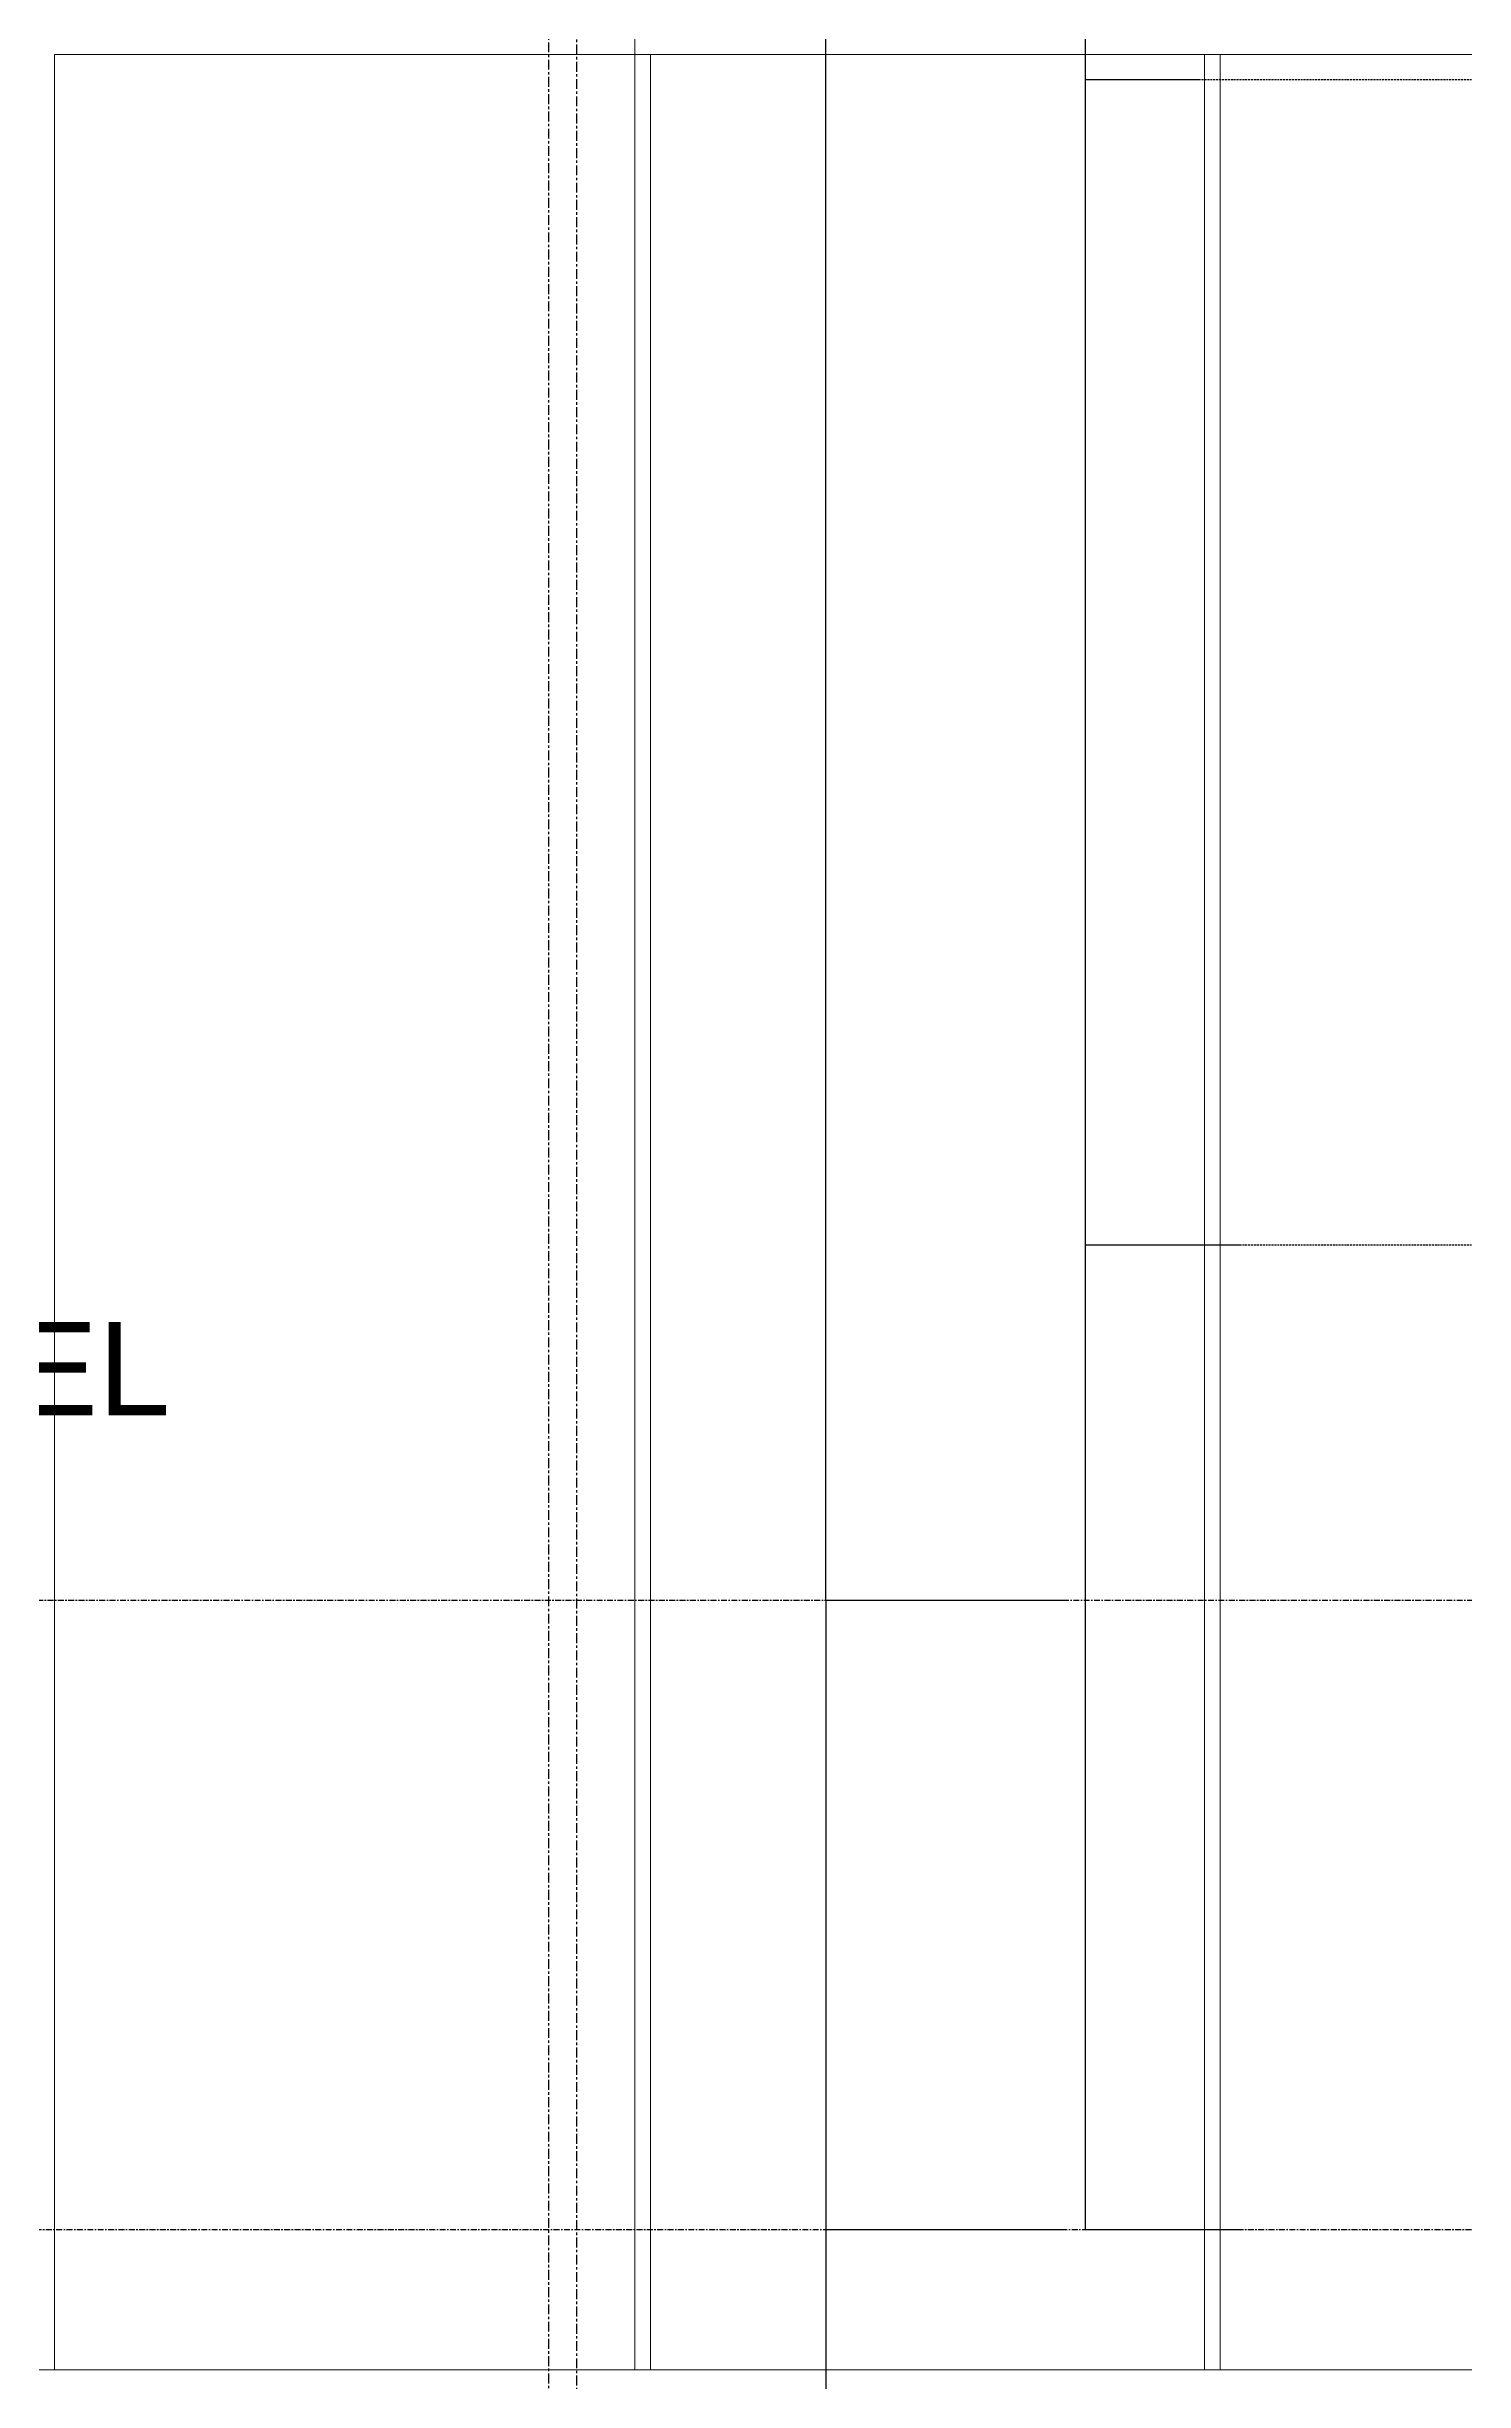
# Model space of a CAD drawing. Header units: millimetres. Extents: x 663313 to 1226001, y 1431724 to 1620898.
# Drawn here: x 1063548 to 1065372, y 1512950 to 1515955 of the extents above; entities that cross this region are included whole.
import ezdxf

# ---------------------------------------------------------------- set-up
doc = ezdxf.new("R2010")
doc.units = ezdxf.units.MM
for name, pattern in [('Grid Line', [22.225, 12.7, -3.175, 3.175, -3.175]), ('HIDDEN', [0.375, 0.25, -0.125]), ('XKITLINE00', [0]), ('XKITLINE02', [4, 2, -2])]:
    doc.linetypes.add(name, pattern=pattern)
doc.layers.get('Defpoints').update_dxf_attribs({"color": 140})
doc.layers.add('000 - 0_HIDE_OBJ_FRAMING_DEF_SUB', color=1, linetype='Continuous', plot=False)
doc.layers.add('DIM', color=1, linetype='Continuous')
doc.styles.add('Arial', font='arial.ttf')
doc.dimstyles.new('Dim - 40 - End', dxfattribs={"dimscale": 0.04, "dimtxt": 3, "dimasz": 1, "dimexe": 0, "dimexo": 2.5, "dimgap": 1.5, "dimtad": 1, "dimdec": 0, "dimlfac": 1000, "dimzin": 1, "dimdsep": 46, "dimtxsty": 'Arial', "dimblk": 'END', "dimcen": 0.09, "dimclrd": 1, "dimclre": 49, "dimclrt": 3, "dimadec": 0, "dimazin": 0, "dimtfac": 1, "dimtdec": 0, "dimtix": 1, "dimtofl": 0, "dimtmove": 2, "dimatfit": 3, "dimfxl": 1, "dimtfill": 1, "dimtfillclr": 256, "dimtolj": 1, "dimtzin": 0, "dimarcsym": 0})

# ---------------------------------------------------------------- blocks, each defined once
blk = doc.blocks.new('*A27351189')
at = {"layer": '000 - 0_HIDE_OBJ_FRAMING_DEF_SUB', "linetype": 'XKITLINE00', "lineweight": 0}
for p, q in [((367.767257, 31.748703), (357.90058, 31.748703)), ((357.900591, 11.882036), (357.900591, 31.748703)), ((367.767257, 31.748703), (367.767257, 11.882036)), ((367.767257, 11.882036), (357.90058, 11.882036))]:
    blk.add_line(p, q, dxfattribs=at)
at = {"layer": '000 - 0_HIDE_OBJ_FRAMING_DEF_SUB', "linetype": 'XKITLINE02', "lineweight": 0}
for p, q in [((357.90058, 11.882036), (357.90058, 31.748703)), ((367.767247, 11.882036), (367.767247, 31.748703))]:
    blk.add_line(p, q, dxfattribs=at)
blk = doc.blocks.new('*A27381192')
at = {"layer": '000 - 0_HIDE_OBJ_FRAMING_DEF_SUB', "linetype": 'XKITLINE00', "lineweight": 0}
for p, q in [((377.767257, 31.748703), (367.90058, 31.748703)), ((367.900591, 11.882036), (367.900591, 31.748703)), ((377.767257, 11.882036), (367.90058, 11.882036))]:
    blk.add_line(p, q, dxfattribs=at)
at = {"layer": '000 - 0_HIDE_OBJ_FRAMING_DEF_SUB', "linetype": 'XKITLINE02', "lineweight": 0}
blk.add_line((367.90058, 11.882036), (367.90058, 31.748703), dxfattribs=at)
blk = doc.blocks.new('*A27411195')
at = {"layer": '000 - 0_HIDE_OBJ_FRAMING_DEF_SUB', "linetype": 'XKITLINE00', "lineweight": 0}
for p, q in [((327.767257, 31.748703), (317.90058, 31.748703)), ((317.900591, 11.882036), (317.900591, 31.748703)), ((327.767257, 11.882036), (317.90058, 11.882036))]:
    blk.add_line(p, q, dxfattribs=at)
at = {"layer": '000 - 0_HIDE_OBJ_FRAMING_DEF_SUB', "linetype": 'XKITLINE02', "lineweight": 0}
blk.add_line((317.90058, 11.882036), (317.90058, 31.748703), dxfattribs=at)
blk = doc.blocks.new('*A27421196')
at = {"layer": '000 - 0_HIDE_OBJ_FRAMING_DEF_SUB', "linetype": 'XKITLINE02', "lineweight": 0}
blk.add_line((317.767247, 11.882036), (317.767247, 43.148703), dxfattribs=at)
at = {"layer": '000 - 0_HIDE_OBJ_FRAMING_DEF_SUB', "linetype": 'XKITLINE00', "lineweight": 0}
for p, q in [((317.767257, 43.148703), (317.767257, 11.882036)), ((317.767257, 11.882036), (307.90058, 11.882036))]:
    blk.add_line(p, q, dxfattribs=at)
blk = doc.blocks.new('3')
at = {"layer": '000 - 0_HIDE_OBJ_FRAMING_DEF_SUB', "lineweight": 0, "xscale": 0.15, "yscale": 0.15, "zscale": 0.15}
for name in ['*A27351189', '*A27381192', '*A27411195', '*A27421196']:
    blk.add_blockref(name, (663572.3657, 1524733.1057), dxfattribs=at)
blk = doc.blocks.new('END')
at = {"color": 1}
for p, q in [((2, 0), (-2, 0)), ((0, 2), (0, -2))]:
    blk.add_line(p, q, dxfattribs=at)
at = {"color": 3}
blk.add_line((-1, -1), (1, 1), dxfattribs=at)
blk = doc.blocks.new('*D5003')
at = {"layer": '000 - 0_HIDE_OBJ_FRAMING_DEF_SUB', "color": 49, "lineweight": -2, "transparency": 16777216}
for p, q in [((-13910.3, 106807.5), (-14109.5, 106807.5)), ((-13910.3, 105540), (-14109.5, 105540))]:
    blk.add_line(p, q, dxfattribs=at)
at = {"layer": '000 - 0_HIDE_OBJ_FRAMING_DEF_SUB', "color": 1, "lineweight": -2, "transparency": 16777216}
blk.add_line((-14109.5, 105540), (-14109.5, 106807.5), dxfattribs=at)
at = {"layer": 'Defpoints', "color": 0, "transparency": 16777216}
for p in [(-14109.5, 106807.5), (-13910.2, 106807.5), (-13910.2, 105540)]:
    blk.add_point(p, dxfattribs=at)
at = {"layer": '000 - 0_HIDE_OBJ_FRAMING_DEF_SUB', "color": 1, "lineweight": -2, "transparency": 16777216, "xscale": 0.04, "yscale": 0.04, "zscale": 0.04}
for p, rotation in [((-14109.5, 106807.5), 90), ((-14109.5, 105540), 270)]:
    blk.add_blockref('END', p, dxfattribs=dict(at, rotation=rotation))
at = {"layer": '000 - 0_HIDE_OBJ_FRAMING_DEF_SUB', "color": 3, "transparency": 16777216, "insert": (-14109.6, 106173.7), "char_height": 0.12, "attachment_point": 5, "rotation": 90, "style": 'Arial', "bg_fill": 3, "box_fill_scale": 1.1, "bg_fill_color": 256, "bg_fill_true_color": 13158600, "bg_fill_transparency": 0}
blk.add_mtext('\\A1;1267500', dxfattribs=at)
blk = doc.blocks.new('*D5004')
at = {"layer": '000 - 0_HIDE_OBJ_FRAMING_DEF_SUB', "color": 49, "lineweight": -2, "transparency": 16777216}
for p, q in [((-13962.5, 108307.5), (-14109.5, 108307.5)), ((-13910.3, 106807.5), (-14109.5, 106807.5))]:
    blk.add_line(p, q, dxfattribs=at)
at = {"layer": '000 - 0_HIDE_OBJ_FRAMING_DEF_SUB', "color": 1, "lineweight": -2, "transparency": 16777216}
blk.add_line((-14109.5, 106807.5), (-14109.5, 108307.5), dxfattribs=at)
at = {"layer": 'Defpoints', "color": 0, "transparency": 16777216}
for p in [(-14109.5, 108307.5), (-13962.4, 108307.5), (-13910.2, 106807.5)]:
    blk.add_point(p, dxfattribs=at)
at = {"layer": '000 - 0_HIDE_OBJ_FRAMING_DEF_SUB', "color": 1, "lineweight": -2, "transparency": 16777216, "xscale": 0.04, "yscale": 0.04, "zscale": 0.04}
for p, rotation in [((-14109.5, 108307.5), 90), ((-14109.5, 106807.5), 270)]:
    blk.add_blockref('END', p, dxfattribs=dict(at, rotation=rotation))
at = {"layer": '000 - 0_HIDE_OBJ_FRAMING_DEF_SUB', "color": 3, "transparency": 16777216, "insert": (-14109.6, 107557.5), "char_height": 0.12, "attachment_point": 5, "rotation": 90, "style": 'Arial', "bg_fill": 3, "box_fill_scale": 1.1, "bg_fill_color": 256, "bg_fill_true_color": 13158600, "bg_fill_transparency": 0}
blk.add_mtext('\\A1;1500000', dxfattribs=at)
blk = doc.blocks.new('*D5005')
at = {"layer": '000 - 0_HIDE_OBJ_FRAMING_DEF_SUB', "color": 49, "lineweight": -2, "transparency": 16777216}
for p, q in [((-13963.7, 109807.5), (-14109.5, 109807.5)), ((-13962.5, 108307.5), (-14109.5, 108307.5))]:
    blk.add_line(p, q, dxfattribs=at)
at = {"layer": '000 - 0_HIDE_OBJ_FRAMING_DEF_SUB', "color": 1, "lineweight": -2, "transparency": 16777216}
blk.add_line((-14109.5, 108307.5), (-14109.5, 109807.5), dxfattribs=at)
at = {"layer": 'Defpoints', "color": 0, "transparency": 16777216}
for p in [(-14109.5, 109807.5), (-13963.6, 109807.5), (-13962.4, 108307.5)]:
    blk.add_point(p, dxfattribs=at)
at = {"layer": '000 - 0_HIDE_OBJ_FRAMING_DEF_SUB', "color": 1, "lineweight": -2, "transparency": 16777216, "xscale": 0.04, "yscale": 0.04, "zscale": 0.04}
for p, rotation in [((-14109.5, 109807.5), 90), ((-14109.5, 108307.5), 270)]:
    blk.add_blockref('END', p, dxfattribs=dict(at, rotation=rotation))
at = {"layer": '000 - 0_HIDE_OBJ_FRAMING_DEF_SUB', "color": 3, "transparency": 16777216, "insert": (-14109.6, 109057.5), "char_height": 0.12, "attachment_point": 5, "rotation": 90, "style": 'Arial', "bg_fill": 3, "box_fill_scale": 1.1, "bg_fill_color": 256, "bg_fill_true_color": 13158600, "bg_fill_transparency": 0}
blk.add_mtext('\\A1;1500000', dxfattribs=at)
blk = doc.blocks.new('*D5011')
at = {"layer": '000 - 0_HIDE_OBJ_FRAMING_DEF_SUB', "color": 49, "lineweight": -2, "transparency": 16777216}
for p, q in [((-14139.8, 105540), (-14443.6, 105540)), ((-14139.8, 105140), (-14443.6, 105140))]:
    blk.add_line(p, q, dxfattribs=at)
at = {"layer": '000 - 0_HIDE_OBJ_FRAMING_DEF_SUB', "color": 1, "lineweight": -2, "transparency": 16777216}
blk.add_line((-14443.6, 105540), (-14443.6, 105140), dxfattribs=at)
at = {"layer": 'Defpoints', "color": 0, "transparency": 16777216}
for p in [(-14139.7, 105540), (-14443.6, 105140), (-14139.7, 105140)]:
    blk.add_point(p, dxfattribs=at)
at = {"layer": '000 - 0_HIDE_OBJ_FRAMING_DEF_SUB', "color": 1, "lineweight": -2, "transparency": 16777216, "xscale": 0.04, "yscale": 0.04, "zscale": 0.04}
for p, rotation in [((-14443.6, 105540), 90), ((-14443.6, 105140), 270)]:
    blk.add_blockref('END', p, dxfattribs=dict(at, rotation=rotation))
at = {"layer": '000 - 0_HIDE_OBJ_FRAMING_DEF_SUB', "color": 3, "transparency": 16777216, "insert": (-14443.7, 105340), "char_height": 0.12, "attachment_point": 5, "rotation": 90, "style": 'Arial', "bg_fill": 3, "box_fill_scale": 1.1, "bg_fill_color": 256, "bg_fill_true_color": 13158600, "bg_fill_transparency": 0}
blk.add_mtext('\\A1;400000', dxfattribs=at)
blk = doc.blocks.new('*D5012')
at = {"layer": '000 - 0_HIDE_OBJ_FRAMING_DEF_SUB', "color": 49, "lineweight": -2, "transparency": 16777216}
for p, q in [((-14323, 111140), (-14443.6, 111140)), ((-14323, 106350), (-14443.6, 106350))]:
    blk.add_line(p, q, dxfattribs=at)
at = {"layer": '000 - 0_HIDE_OBJ_FRAMING_DEF_SUB', "color": 1, "lineweight": -2, "transparency": 16777216}
blk.add_line((-14443.6, 106350), (-14443.6, 111140), dxfattribs=at)
at = {"layer": 'Defpoints', "color": 0, "transparency": 16777216}
for p in [(-14443.6, 111140), (-14322.9, 111140), (-14322.9, 106350)]:
    blk.add_point(p, dxfattribs=at)
at = {"layer": '000 - 0_HIDE_OBJ_FRAMING_DEF_SUB', "color": 1, "lineweight": -2, "transparency": 16777216, "xscale": 0.04, "yscale": 0.04, "zscale": 0.04}
for p, rotation in [((-14443.6, 111140), 90), ((-14443.6, 106350), 270)]:
    blk.add_blockref('END', p, dxfattribs=dict(at, rotation=rotation))
at = {"layer": '000 - 0_HIDE_OBJ_FRAMING_DEF_SUB', "color": 3, "transparency": 16777216, "insert": (-14443.7, 108745), "char_height": 0.12, "attachment_point": 5, "rotation": 90, "style": 'Arial', "bg_fill": 3, "box_fill_scale": 1.1, "bg_fill_color": 256, "bg_fill_true_color": 13158600, "bg_fill_transparency": 0}
blk.add_mtext('\\A1;4790000', dxfattribs=at)
blk = doc.blocks.new('*D5047')
at = {"layer": '000 - 0_HIDE_OBJ_FRAMING_DEF_SUB', "color": 49, "lineweight": -2, "transparency": 16777216}
for p, q in [((-14137.4, 106350), (-14443.6, 106350)), ((-14137.4, 105540), (-14443.6, 105540))]:
    blk.add_line(p, q, dxfattribs=at)
at = {"layer": '000 - 0_HIDE_OBJ_FRAMING_DEF_SUB', "color": 1, "lineweight": -2, "transparency": 16777216}
blk.add_line((-14443.6, 106350), (-14443.6, 105540), dxfattribs=at)
at = {"layer": 'Defpoints', "color": 0, "transparency": 16777216}
for p in [(-14137.3, 106350), (-14443.6, 105540), (-14137.3, 105540)]:
    blk.add_point(p, dxfattribs=at)
at = {"layer": '000 - 0_HIDE_OBJ_FRAMING_DEF_SUB', "color": 1, "lineweight": -2, "transparency": 16777216, "xscale": 0.04, "yscale": 0.04, "zscale": 0.04}
for p, rotation in [((-14443.6, 106350), 90), ((-14443.6, 105540), 270)]:
    blk.add_blockref('END', p, dxfattribs=dict(at, rotation=rotation))
at = {"layer": '000 - 0_HIDE_OBJ_FRAMING_DEF_SUB', "color": 3, "transparency": 16777216, "insert": (-14443.7, 105945), "char_height": 0.12, "attachment_point": 5, "rotation": 90, "style": 'Arial', "bg_fill": 3, "box_fill_scale": 1.1, "bg_fill_color": 256, "bg_fill_true_color": 13158600, "bg_fill_transparency": 0}
blk.add_mtext('\\A1;810000', dxfattribs=at)
blk = doc.blocks.new('W-1-PP18-ST_ENT4_REV00_20260602-153434_ELEVATION_3_ST')
at = {"layer": '000 - 0_HIDE_OBJ_FRAMING_DEF_SUB', "linetype": 'Grid Line'}
blk.add_line((-14800, 103564.3907), (-14800, 116682.8551), dxfattribs=at)
at = {"layer": '000 - 0_HIDE_OBJ_FRAMING_DEF_SUB', "linetype": 'HIDDEN', "ltscale": 10}
for p, q in [((-12929.9975, 108307.5), (-13989.1709, 108307.5)), ((-12929.9975, 106807.5), (-13989.1709, 106807.5))]:
    blk.add_line(p, q, dxfattribs=at)
at = {"layer": '000 - 0_HIDE_OBJ_FRAMING_DEF_SUB', "linetype": 'Grid Line', "ltscale": 0.6}
for p, q in [((-7850, 106350), (-17111.0505, 106350)), ((-4905, 105540), (-17111.0505, 105540))]:
    blk.add_line(p, q, dxfattribs=at)
at = {"layer": '000 - 0_HIDE_OBJ_FRAMING_DEF_SUB', "style": 'Arial'}
blk.add_text('LOWER ROOF LEVEL', height=120, dxfattribs=at).set_placement((-17001.0388, 106588.3073))
at = {"layer": '000 - 0_HIDE_OBJ_FRAMING_DEF_SUB', "color": 1}
for base, p1, p2, picture, middle in [((-14443.5791, 111140), (-14322.9007, 106350), (-14322.9007, 111140), '*D5012', (-14443.7004, 108745)), ((-14109.4658, 106807.5), (-13910.2492, 105540), (-13910.2492, 106807.5), '*D5003', (-14109.5871, 106173.75)), ((-14443.5791, 105140), (-14139.7222, 105540), (-14139.7222, 105140), '*D5011', (-14443.7004, 105340))]:
    dim = blk.add_linear_dim(base=base, p1=p1, p2=p2, angle=90, dimstyle='Dim - 40 - End', dxfattribs=at)
    dim.commit()
    dim.dimension.update_dxf_attribs({"geometry": picture, "text_midpoint": middle})
for base, p1, p2, picture, middle in [((-14109.4658, 108307.5), (-13910.2492, 106807.5), (-13962.3909, 108307.5), '*D5004', (-14109.5871, 107557.5)), ((-14443.5791, 105540), (-14137.2694, 106350), (-14137.2694, 105540), '*D5047', (-14443.7004, 105945))]:
    dim = blk.add_linear_dim(base=base, p1=p1, p2=p2, angle=90, dimstyle='Dim - 40 - End', dxfattribs=at)
    dim.commit()
    dim.dimension.update_dxf_attribs({"geometry": picture, "text_midpoint": middle})
dim = blk.add_linear_dim(base=(-14109.4658, 109807.5), p1=(-13962.3909, 108307.5), p2=(-13963.5518, 109807.5), angle=90, dimstyle='Dim - 40 - End', dxfattribs=at)
dim.commit()
dim.dimension.update_dxf_attribs({"geometry": '*D5005', "text_midpoint": (-14109.5871, 109057.5)})

msp = doc.modelspace()

# ---------------------------------------------------------------- linework, layer by layer
at = {"layer": '000 - 0_HIDE_OBJ_FRAMING_DEF_SUB', "linetype": 'Grid Line'}
msp.add_line((1064229.8414, 1507055.0011), (1064229.8414, 1523801.2017), dxfattribs=at)

# ---------------------------------------------------------------- block references
at = {"layer": 'DIM', "color": 2, "xscale": 1000, "yscale": 1000, "zscale": 1000}
for p in [(-662562493.0659, -1523221923.05), (-662555725.9731, -1523221923.05)]:
    msp.add_blockref('3', p, dxfattribs=at)

# ---------------------------------------------------------------- next in the draw order: block references
msp.add_blockref('W-1-PP18-ST_ENT4_REV00_20260602-153434_ELEVATION_3_ST', (1078993.9966, 1407605.0011))

doc.saveas('drawing.dxf')
